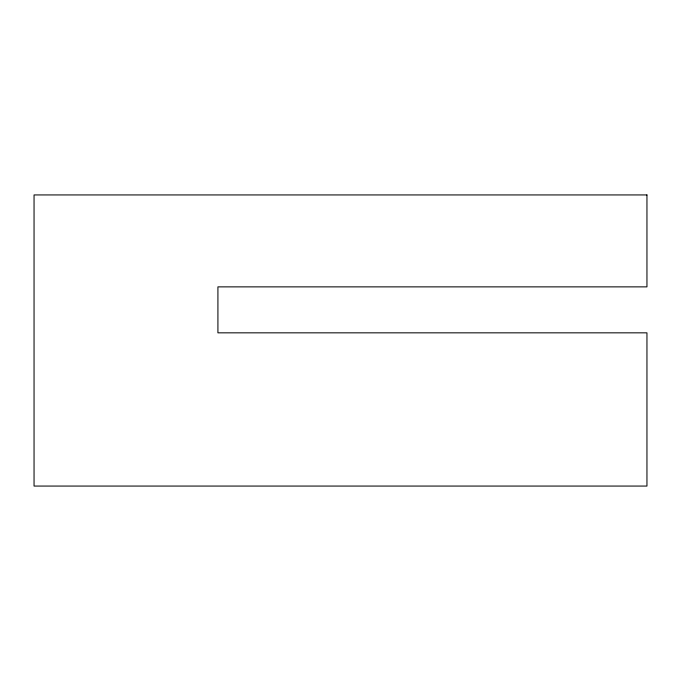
<?xml version="1.0" encoding="UTF-8"?>
<svg xmlns="http://www.w3.org/2000/svg" width="681" height="681" viewBox="0 0 681 681"><rect width="100%" height="100%" fill="white"/><g stroke="black" fill="none" stroke-linecap="round" stroke-linejoin="round"><path stroke-width="1.02" d="M646.95 194.936L34.05 194.936L34.05 486.064L646.95 486.064L646.95 332.839L217.92 332.839L217.92 286.871L646.95 286.871L646.95 194.936"/></g></svg>
